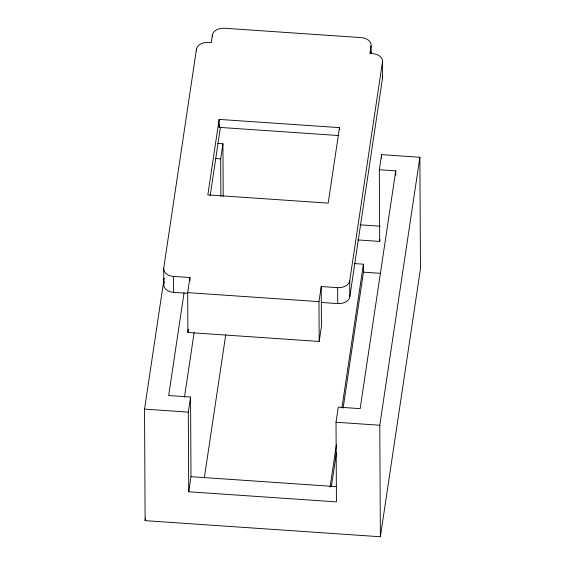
<?xml version="1.0" encoding="UTF-8"?>
<svg xmlns="http://www.w3.org/2000/svg" width="565" height="565" viewBox="0 0 565 565"><rect width="100%" height="100%" fill="white"/><g stroke="black" fill="none" stroke-linecap="round" stroke-linejoin="round"><path stroke-width="0.85" d="M187.432 293.299L173.61 292.352A10.996 7.585 -0.3 0 1 163.801 284.054L163.716 268.128L196.465 49.212A10.996 7.585 -0.3 0 1 208.534 42.41L211.275 42.601L212.405 35.051A10.996 7.585 -0.3 0 1 224.475 28.25L361.24 37.608A10.996 7.585 -0.3 0 1 371.057 45.906L371.099 53.873A10.996 7.585 -0.3 0 0 371.014 51.895M357.786 239.92L379.694 241.417L379.32 169.726L381.58 154.633L419.88 157.254L420.459 268.771L380.365 536.75L145.12 520.648L144.541 409.131L164.133 278.199M163.801 284.054L164.189 281.441M145.12 520.648L145.516 518.034M184.056 292.755L168.681 395.535L190.567 397.033L190.984 476.683L188.724 491.783L336.436 501.889L336.02 422.239L338.273 407.139L360.159 408.636L395.733 170.849L379.32 169.726M371.057 45.906L369.927 53.456L372.66 53.647A10.996 7.585 -0.3 0 1 382.47 61.938L349.721 280.854A10.996 7.585 -0.3 0 1 337.651 287.656L321.238 286.533L321.45 326.358L319.19 341.458L187.891 332.474L187.679 292.642L189.939 277.542L173.526 276.419A10.996 7.585 -0.3 0 1 163.716 268.128M219.128 119.399L207.835 194.883L328.187 203.118L339.487 127.634L219.128 119.399L219.171 127.365L338.647 135.536M187.891 332.474L188.392 329.113M219.171 127.365L219.559 124.759M210.201 195.547L220.35 127.697M184.472 397.181L194.113 332.721M220.866 196.465L220.668 158.871L222.928 143.771L217.709 143.418M188.724 491.783L188.307 412.125L190.567 397.033M204.353 477.686L225.725 334.84M319.19 341.458L318.978 301.625L321.238 286.533M321.323 302.466L337.736 303.589A10.996 7.585 -0.3 0 0 349.806 296.787L382.554 77.871L382.47 61.938M330.052 487.171L336.436 444.493M341.91 407.909L363.408 264.194L354.608 263.587M331.394 486.423L336.479 452.459M343.125 408.036L363.45 272.161L363.408 264.194M379.694 241.417L379.948 239.744M380.365 536.75L379.786 425.233L419.88 157.254M215.484 158.518L220.668 158.871M360.046 224.821L380.203 226.198M363.45 272.161L380.725 273.34M187.679 292.642L318.978 301.625M144.541 409.131L188.307 412.125M336.02 422.239L379.786 425.233M190.984 476.683L336.055 486.613M395.733 170.849L395.754 175.242M381.58 154.633L381.601 158.129M349.721 280.854L349.806 296.787M339.487 127.634L339.494 129.23M337.651 287.656L337.736 303.589M222.928 143.771L223.203 196.232M212.405 35.051L212.412 36.64M196.465 49.212L196.472 50.885M189.939 277.542L189.96 280.897M173.526 276.419L173.61 292.352M382.477 75.894A10.996 7.585 -0.3 0 1 382.554 77.871"/></g></svg>
